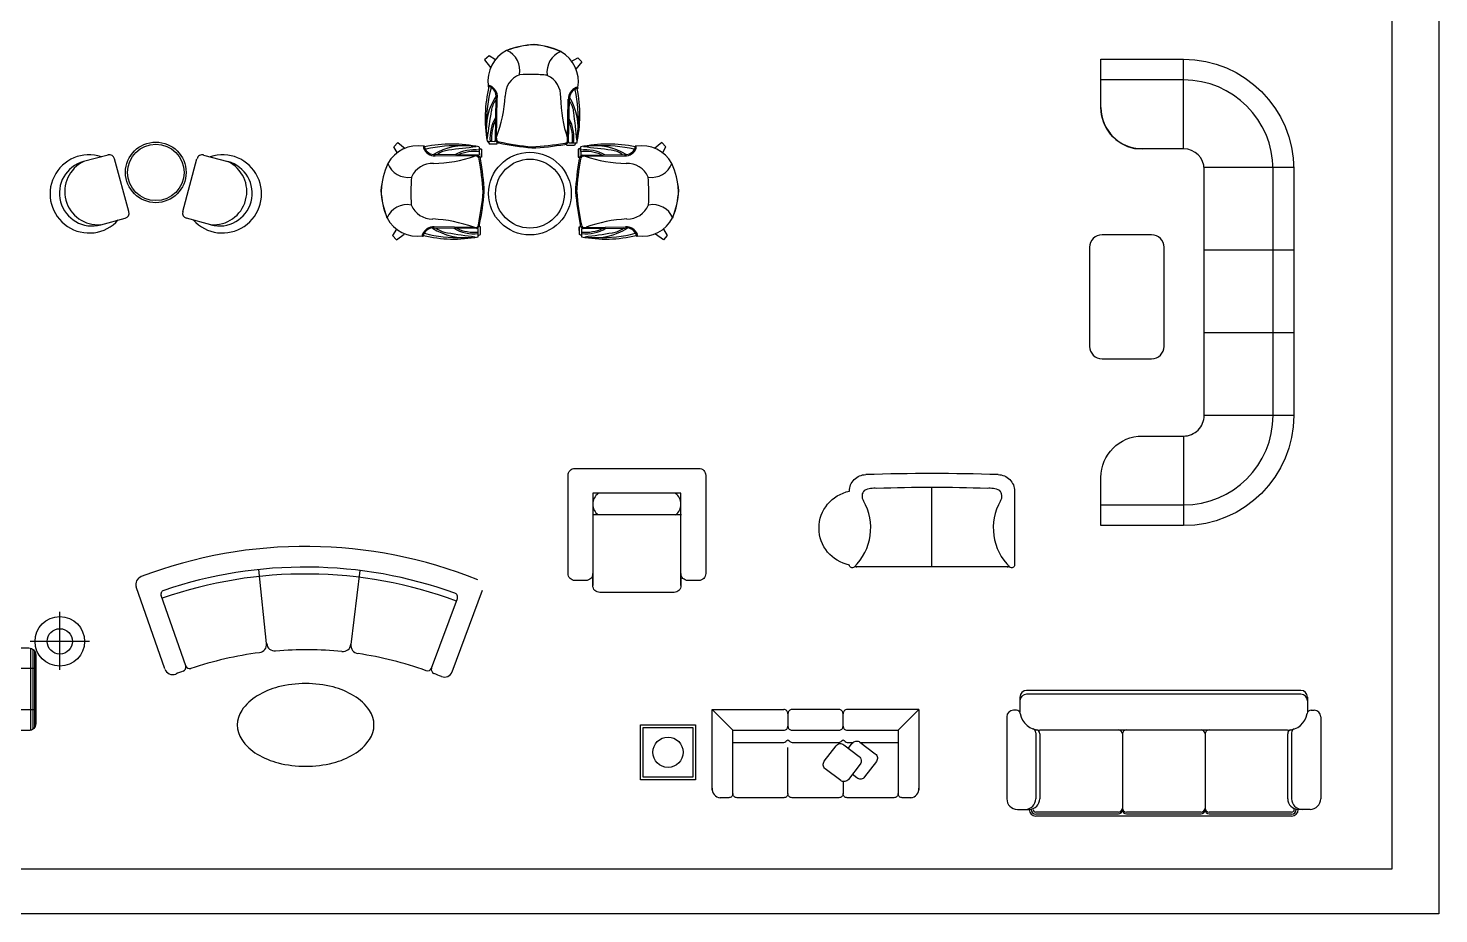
# Model space of a CAD drawing. Header units: inches. Extents: x 3.5 to 46, y 8.9 to 33.7.
# Drawn here: x 35.75 to 46, y 8.89 to 15.32 of the extents above; entities that cross this region are included whole.
import ezdxf

# ---------------------------------------------------------------- set-up
doc = ezdxf.new("R2010")
doc.units = ezdxf.units.IN
doc.header["$MEASUREMENT"] = 0
for name, color, linetype in [('02', 2, 'Continuous'), ('4', 4, 'Continuous'), ('kadrbm', 4, 'Continuous')]:
    doc.layers.add(name, color=color, linetype=linetype)

# ---------------------------------------------------------------- blocks, each defined once
blk = doc.blocks.new('kadrbm')
at = {"layer": 'kadrbm', "color": 4}
blk.add_lwpolyline([(0, 0), (0, 24.797), (21, 24.797), (21, 0), (0, 0)], close=True, dxfattribs=at)
blk.add_lwpolyline([(20.663, 0.326), (20.663, 24.46), (0.337, 24.46), (0.337, 0.326), (20.663, 0.326)], dxfattribs=at)

msp = doc.modelspace()

# ---------------------------------------------------------------- linework, layer by layer
at = {"layer": '02'}
for p, q in [((39.1, 15.115), (39.068, 15.088)), ((39.068, 15.088), (39.11, 15.031)), ((39.146, 15.088), (39.1, 15.115)), ((39.697, 15.076), (39.744, 15.101)), ((39.775, 15.073), (39.73, 15.018)), ((39.744, 15.101), (39.775, 15.073)), ((44.144, 14.441), (44.144, 15.091)), ((44.144, 14.941), (43.544, 14.941)), ((39.146, 14.505), (39.152, 14.813)), ((39.154, 14.518), (39.16, 14.813)), ((39.67, 14.507), (39.676, 14.802)), ((39.678, 14.494), (39.684, 14.802)), ((38.409, 14.455), (38.437, 14.487)), ((38.435, 14.409), (38.409, 14.455)), ((38.437, 14.487), (38.492, 14.443)), ((39.028, 14.454), (39.028, 14.444)), ((39.029, 14.445), (39.046, 14.438)), ((39.086, 14.496), (39.096, 14.496)), ((39.086, 14.495), (39.095, 14.495)), ((39.095, 14.495), (39.101, 14.478)), ((39.096, 14.496), (39.142, 14.495)), ((39.096, 14.496), (39.102, 14.479)), ((39.101, 14.478), (39.158, 14.477)), ((39.102, 14.479), (39.158, 14.478)), ((39.146, 14.502), (39.146, 14.505)), ((39.158, 14.478), (39.16, 14.487)), ((39.158, 14.477), (39.161, 14.487)), ((39.664, 14.466), (39.661, 14.476)), ((39.665, 14.467), (39.662, 14.477)), ((39.721, 14.465), (39.664, 14.466)), ((39.72, 14.466), (39.665, 14.467)), ((39.678, 14.491), (39.678, 14.494)), ((39.727, 14.482), (39.681, 14.483)), ((39.727, 14.482), (39.72, 14.466)), ((39.728, 14.481), (39.721, 14.465)), ((39.737, 14.482), (39.727, 14.482)), ((39.764, 14.445), (39.748, 14.438)), ((39.765, 14.454), (39.765, 14.444)), ((40.356, 14.487), (40.301, 14.443)), ((40.384, 14.455), (40.356, 14.487)), ((40.359, 14.409), (40.384, 14.455)), ((36.333, 14.396), (36.156, 14.349)), ((36.484, 13.985), (36.381, 14.369)), ((36.876, 13.985), (36.979, 14.369)), ((37.027, 14.396), (37.204, 14.349)), ((39.017, 14.395), (38.709, 14.399)), ((39.004, 14.387), (38.709, 14.391)), ((39.02, 14.395), (39.017, 14.395)), ((39.028, 14.444), (39.028, 14.398)), ((39.028, 14.444), (39.045, 14.437)), ((39.044, 14.382), (39.034, 14.379)), ((39.045, 14.381), (39.035, 14.378)), ((39.045, 14.437), (39.044, 14.382)), ((39.046, 14.438), (39.045, 14.381)), ((39.748, 14.438), (39.748, 14.381)), ((39.748, 14.381), (39.759, 14.378)), ((39.765, 14.444), (39.749, 14.437)), ((39.749, 14.437), (39.749, 14.382)), ((39.749, 14.382), (39.759, 14.379)), ((39.765, 14.444), (39.766, 14.398)), ((39.773, 14.395), (39.776, 14.395)), ((39.776, 14.395), (40.085, 14.399)), ((39.789, 14.387), (40.085, 14.391)), ((44.944, 14.306), (44.293, 14.306)), ((44.294, 12.506), (44.294, 14.291)), ((44.794, 12.506), (44.794, 14.291)), ((36.28, 13.89), (36.457, 13.938)), ((37.08, 13.89), (36.903, 13.938)), ((38.427, 13.857), (38.4, 13.812)), ((38.998, 13.87), (38.702, 13.874)), ((39.01, 13.862), (38.702, 13.866)), ((39.013, 13.862), (39.01, 13.862)), ((39.02, 13.813), (39.021, 13.858)), ((39.038, 13.875), (39.028, 13.878)), ((39.037, 13.874), (39.028, 13.877)), ((39.037, 13.819), (39.037, 13.874)), ((39.038, 13.818), (39.038, 13.875)), ((39.755, 13.875), (39.765, 13.878)), ((39.756, 13.818), (39.755, 13.875)), ((39.756, 13.874), (39.766, 13.877)), ((39.757, 13.819), (39.756, 13.874)), ((39.773, 13.813), (39.773, 13.858)), ((39.781, 13.862), (39.783, 13.862)), ((39.783, 13.862), (40.092, 13.866)), ((39.796, 13.87), (40.092, 13.874)), ((40.366, 13.857), (40.393, 13.812)), ((38.4, 13.812), (38.428, 13.78)), ((38.428, 13.78), (38.484, 13.822)), ((39.02, 13.813), (39.037, 13.819)), ((39.02, 13.802), (39.02, 13.813)), ((39.021, 13.812), (39.038, 13.818)), ((39.021, 13.802), (39.021, 13.812)), ((39.772, 13.812), (39.756, 13.818)), ((39.774, 13.813), (39.757, 13.819)), ((39.773, 13.802), (39.772, 13.812)), ((39.774, 13.802), (39.773, 13.813)), ((40.366, 13.78), (40.309, 13.822)), ((40.393, 13.812), (40.366, 13.78)), ((44.944, 13.706), (44.294, 13.706)), ((44.944, 13.106), (44.294, 13.106)), ((44.944, 12.506), (44.294, 12.506)), ((44.144, 12.356), (44.144, 11.706)), ((40.494, 11.941), (39.854, 11.941)), ((39.854, 11.941), (39.854, 11.271)), ((40.494, 11.271), (40.494, 11.941)), ((42.317, 11.406), (42.317, 11.983)), ((43.544, 11.856), (44.144, 11.856)), ((37.485, 10.85), (37.428, 11.388)), ((38.098, 10.844), (38.165, 11.381)), ((36.746, 10.666), (36.538, 11.261)), ((36.897, 10.688), (36.719, 11.198)), ((38.683, 10.672), (38.87, 11.178)), ((38.833, 10.646), (39.052, 11.237)), ((35.983, 10.66, 1.029), (35.983, 11.081, 1.029)), ((36.198, 10.866, 1.029), (35.768, 10.866, 1.029)), ((35.772, 10.22, 1.029), (35.772, 10.816, 1.029)), ((35.789, 10.228, 1.029), (35.789, 10.808, 1.029)), ((35.802, 10.244, 1.029), (35.802, 10.793, 1.029)), ((35.808, 10.668, 1.029), (35.298, 10.668, 1.029)), ((35.808, 10.368, 1.029), (35.316, 10.368, 1.029)), ((40.721, 10.371), (40.871, 10.221)), ((40.721, 10.371), (41.241, 10.371)), ((40.721, 9.785), (40.721, 10.371)), ((42.221, 10.371), (42.071, 10.221)), ((42.221, 10.371), (42.221, 9.786))]:
    msp.add_line(p, q, dxfattribs=at)
for points in [[(44.144, 14.441), (43.79, 14.441, -0.351865), (43.544, 14.741), (43.544, 15.091), (44.144, 15.091, -0.414213), (44.944, 14.291), (44.944, 12.506, -0.414213), (44.144, 11.706), (43.544, 11.706), (43.544, 12.056, -0.414212), (43.844, 12.356), (44.144, 12.356, 0.414218), (44.294, 12.506), (44.293, 14.306, 0.385435)], [(40.674, 12.071), (40.674, 11.358, -0.414214), (40.624, 11.308), (40.544, 11.308, -0.414214), (40.494, 11.358), (40.494, 11.271, -0.414214), (40.444, 11.221), (39.904, 11.221, -0.414214), (39.854, 11.271), (39.854, 11.358, -0.414214), (39.804, 11.308), (39.724, 11.308, -0.414214), (39.674, 11.358), (39.674, 12.071, -0.414214), (39.724, 12.121), (40.624, 12.121, -0.414214), (40.674, 12.071)], [(41.751, 11.405, -0.661289), (41.717, 11.42, -0.821897), (41.717, 11.956, -0.414214), (41.837, 12.076, -0.017376)], [(42.797, 12.076, 0.017376), (41.837, 12.076, 0.017376)], [(42.797, 12.076, -0.414214), (42.917, 11.956), (42.917, 11.42, -0.661289), (42.883, 11.405), (42.874, 11.414, -0.334852)], [(42.717, 11.976, 0.016847), (41.917, 11.976, 0.016847)], [(42.865, 11.406), (41.768, 11.406, -0.334852)], [(37.569, 10.535, 0.074701), (37.417, 10.471, 0.106987), (37.304, 10.365, 0.309894), (37.304, 10.154, 0.106987), (37.417, 10.047, 0.074701), (37.569, 9.984, 0.12322), (37.967, 9.984, 0.074701), (38.119, 10.047, 0.106987), (38.232, 10.154, 0.309894), (38.232, 10.365, 0.106987), (38.119, 10.471, 0.074701), (37.967, 10.535, 0.12322), (37.569, 10.535)], [(41.271, 10.341, 0.414214), (41.241, 10.371)], [(41.671, 10.341, 0.414214), (41.641, 10.371), (41.301, 10.371, 0.414214), (41.271, 10.341)], [(42.221, 10.371), (41.701, 10.371, 0.414214), (41.671, 10.341)], [(40.871, 10.221), (41.241, 10.221, 0.414214), (41.271, 10.251)], [(41.271, 10.341), (41.271, 10.251, 0.414214), (41.301, 10.221), (41.641, 10.221, 0.414214), (41.671, 10.251), (41.671, 10.341)], [(41.671, 10.251, 0.414214), (41.701, 10.221), (42.071, 10.221)], [(41.271, 9.761, -0.414214), (41.241, 9.731), (40.901, 9.731, -0.414214), (40.871, 9.761), (40.871, 10.221)], [(40.871, 10.131), (41.241, 10.131, 0.052959), (41.271, 10.151, 0.052959), (41.301, 10.131), (41.641, 10.131, 0.052959), (41.671, 10.151, 0.052959), (41.701, 10.131), (41.742, 10.131)], [(42.071, 10.221), (42.071, 9.761, -0.414214), (42.041, 9.731), (41.701, 9.731, -0.414214), (41.671, 9.761)], [(41.71, 10.09), (41.738, 10.127, -0.414214), (41.794, 10.134), (41.905, 10.05, -0.414214), (41.913, 9.994), (41.828, 9.882, -0.414214), (41.772, 9.875)], [(41.671, 9.848), (41.671, 9.761, -0.414214), (41.641, 9.731), (41.301, 9.731, -0.414214), (41.271, 9.761), (41.271, 10.096)], [(41.772, 9.875), (41.738, 9.901, -0.414214)], [(40.871, 9.761, -0.414214), (40.841, 9.731), (40.776, 9.731)], [(42.168, 9.731), (42.101, 9.731, -0.414214), (42.071, 9.761)]]:
    msp.add_lwpolyline(points, format="xyb", dxfattribs=at)
for points in [[(43.462, 13.727), (43.462, 13.007, 0.414214), (43.552, 12.917), (43.912, 12.917, 0.414214), (44.002, 13.007), (44.002, 13.727, 0.414214), (43.912, 13.817), (43.552, 13.817, 0.414214)], [(41.654, 9.856), (41.542, 9.941, -0.414214), (41.535, 9.997), (41.62, 10.108, -0.414214), (41.676, 10.116), (41.787, 10.031, -0.414214), (41.795, 9.975), (41.71, 9.864, -0.414214)]]:
    msp.add_lwpolyline(points, format="xyb", close=True, dxfattribs=at)
for points in [[(40.497, 11.784), (39.857, 11.784)], [(41.798, 10.131), (42.071, 10.131)]]:
    msp.add_lwpolyline(points, dxfattribs=at)
at = {"layer": '02', "elevation": 1.029}
msp.add_lwpolyline([(35.808, 10.768), (35.808, 10.268, -0.414214), (35.758, 10.218), (34.458, 10.218, -0.414214), (34.408, 10.268), (34.408, 10.768, -0.414214), (34.458, 10.818), (35.758, 10.818, -0.414214)], format="xyb", close=True, dxfattribs=at)
at = {"layer": '02'}
for points in [[(40.2, 10.261), (40.6, 10.261), (40.6, 9.861), (40.2, 9.861)], [(40.22, 10.241), (40.58, 10.241), (40.58, 9.881), (40.22, 9.881)]]:
    msp.add_lwpolyline(points, close=True, dxfattribs=at)
for centre, radius in [((36.68, 14.27), 0.22), ((36.68, 14.27), 0.205), ((39.397, 14.116), 0.3), ((39.397, 14.116), 0.25), ((35.983, 10.866, 1.029), 0.18), ((35.983, 10.866, 1.029), 0.092), ((40.4, 10.061), 0.11)]:
    msp.add_circle(centre, radius, dxfattribs=at)
for centre, radius, start, end in [((39.454, 14.585), 0.613, 92.5269, 111.6307), ((39.454, 14.585), 0.612, 92.5269, 111.6307), ((39.373, 14.587), 0.613, 65.9178, 85.0216), ((39.373, 14.587), 0.612, 65.9178, 85.0216), ((39.342, 14.933), 0.25, 117.1563, 187.7679), ((39.167, 15.01), 0.157, 348.7543, 66.7863), ((39.678, 15), 0.157, 110.7621, 188.7941), ((39.5, 14.929), 0.249, 349.933, 60.3922), ((39.383, 14.825), 0.166, 111.8445, 180.7918), ((39.412, 12.729), 2.252, 89.7042, 92.3036), ((39.336, 12.731), 2.252, 85.2448, 87.8443), ((39.455, 14.823), 0.166, 356.7567, 65.704), ((40.031, 14.664), 0.959, 166.2357, 190.091), ((40.081, 14.624), 1, 165.0016, 180.8498), ((39.098, 14.896), 0.0045, 120.128, 242.5135), ((39.097, 14.843), 0.0566, 79.17, 91.8419), ((39.097, 14.843), 0.0486, 79.17, 91.8419), ((39.074, 14.819), 0.0789, 356.1193, 66.8741), ((39.074, 14.819), 0.0869, 356.1193, 66.8741), ((39.763, 14.804), 0.0869, 110.6744, 181.4291), ((39.763, 14.804), 0.0789, 110.6744, 181.4291), ((38.749, 14.653), 1, 356.6986, 12.5468), ((39.741, 14.83), 0.0566, 85.7066, 98.3785), ((39.741, 14.83), 0.0486, 85.7066, 98.3785), ((38.8, 14.69), 0.96, 347.4086, 11.3128), ((39.742, 14.882), 0.0045, 295.035, 57.4204), ((44.144, 14.291), 0.65, 0, 90), ((39.512, 14.587), 0.432, 146.457, 186.8281), ((39.273, 14.699), 0.157, 140.8696, 173.5705), ((38.211, 14.882), 1.008, 339.3611, 356.6476), ((40.628, 14.83), 1.008, 180.9009, 198.1874), ((39.315, 14.592), 0.432, 350.7204, 31.0915), ((39.559, 14.693), 0.157, 3.9779, 36.6789), ((46.533, 13.473), 7.52, 170.4716, 172.0191), ((39.403, 14.519), 0.296, 149.2544, 184.8537), ((39.415, 14.518), 0.297, 153.9341, 184.6772), ((39.421, 14.519), 0.296, 352.6947, 28.294), ((32.253, 13.779), 7.52, 5.5293, 7.0768), ((43.844, 14.741), 0.3, 180, 270), ((39.409, 14.519), 0.297, 352.8713, 23.6144), ((38.583, 14.213), 0.25, 80.2475, 150.8591), ((38.628, 14.456), 0.0045, 25.5019, 147.8874), ((38.681, 14.455), 0.0566, 176.1735, 188.8454), ((38.706, 14.477), 0.0869, 201.1413, 271.896), ((38.828, 13.516), 0.96, 77.8755, 101.7797), ((38.681, 14.455), 0.0486, 176.1735, 188.8454), ((38.706, 14.477), 0.0789, 201.1413, 271.896), ((38.866, 13.464), 1, 87.1655, 103.0137), ((38.922, 14.031), 0.432, 81.1873, 121.5584), ((39.793, 6.976), 7.52, 95.9962, 97.5438), ((39.138, 14.501), 0.00747, 297.1152, 6.4776), ((39.173, 14.512), 0.0279, 194.7841, 242.0674), ((39.173, 14.512), 0.0199, 161.827, 268.7166), ((39.173, 14.512), 0.0279, 243.4744, 268.7166), ((39.59, 16.433), 1.993, 257.8718, 264.8467), ((39.59, 16.433), 1.985, 257.8718, 264.8308), ((39.316, 16.439), 1.985, 272.7176, 279.6767), ((39.316, 16.439), 1.994, 272.7018, 279.6767), ((39.651, 14.502), 0.0279, 268.8318, 294.074), ((39.651, 14.502), 0.0199, 268.8318, 15.7215), ((39.651, 14.502), 0.0279, 295.481, 342.7644), ((39.685, 14.49), 0.00747, 171.0709, 240.4332), ((39.966, 13.516), 0.96, 78.2203, 102.1245), ((39.001, 6.976), 7.52, 82.4562, 84.0038), ((39.871, 14.031), 0.432, 58.4416, 98.8127), ((39.928, 13.464), 1, 76.9863, 92.8345), ((40.088, 14.477), 0.0789, 268.104, 338.8587), ((40.088, 14.477), 0.0869, 268.104, 338.8587), ((40.165, 14.456), 0.0045, 32.1126, 154.4981), ((40.113, 14.455), 0.0486, 351.1546, 3.8265), ((40.21, 14.213), 0.25, 29.1409, 99.7525), ((40.113, 14.455), 0.0566, 351.1546, 3.8265), ((36.196, 14.114), 0.284, 71.8199, 318.2652), ((36.218, 14.119), 0.238, 105.0989, 285.0989), ((36.26, 14.131), 0.241, 115.3342, 274.8635), ((36.343, 14.359), 0.039, 15.0989, 105.0989), ((37.164, 14.114), 0.284, 221.7348, 108.1801), ((37.017, 14.359), 0.039, 74.9011, 164.9011), ((37.142, 14.119), 0.238, 254.9011, 74.9011), ((37.1, 14.131), 0.241, 265.1365, 64.6658), ((38.673, 15.342), 1.008, 271.3678, 288.6543), ((38.819, 14.274), 0.157, 94.4449, 127.1458), ((38.994, 14.138), 0.296, 83.1617, 118.761), ((38.995, 14.125), 0.297, 83.3382, 114.0813), ((39.009, 14.368), 0.0199, 359.2988, 106.1884), ((39.009, 14.368), 0.0279, 25.948, 73.2313), ((39.021, 14.402), 0.00747, 261.5378, 330.9002), ((37.075, 14.017), 1.985, 3.1846, 10.1436), ((39.009, 14.368), 0.0289, 359.2988, 24.541), ((37.075, 14.017), 1.994, 3.1687, 10.1436), ((41.718, 14.017), 1.994, 169.8564, 176.8313), ((41.718, 14.017), 1.985, 169.8564, 176.8154), ((39.784, 14.368), 0.0279, 155.459, 180.7012), ((39.784, 14.368), 0.0279, 106.7687, 154.052), ((39.799, 14.138), 0.296, 61.239, 96.8383), ((39.799, 14.125), 0.297, 65.9187, 96.6618), ((39.784, 14.368), 0.0199, 73.8116, 180.7012), ((39.772, 14.402), 0.00747, 209.0998, 278.4622), ((40.12, 15.342), 1.008, 251.3457, 268.6322), ((39.975, 14.274), 0.157, 52.8542, 85.5551), ((44.144, 14.291), 0.15, 0, 90), ((38.926, 14.089), 0.613, 156.3847, 175.4885), ((38.926, 14.089), 0.612, 156.3847, 175.4885), ((38.511, 14.391), 0.157, 201.2291, 279.2611), ((38.689, 14.169), 0.166, 87.2236, 156.1709), ((40.104, 14.169), 0.166, 23.8291, 92.7764), ((40.282, 14.391), 0.157, 260.7389, 338.7709), ((39.867, 14.089), 0.612, 4.5115, 23.6153), ((39.867, 14.089), 0.613, 4.5115, 23.6153), ((38.927, 14.17), 0.613, 182.9938, 202.0976), ((38.927, 14.17), 0.612, 182.9938, 202.0976), ((40.783, 14.067), 2.252, 175.7118, 178.3112), ((38.01, 14.067), 2.252, 1.6888, 4.2882), ((39.866, 14.17), 0.612, 337.9024, 357.0062), ((39.866, 14.17), 0.613, 337.9024, 357.0062), ((38.505, 13.879), 0.157, 79.2213, 157.2533), ((40.784, 14.143), 2.252, 180.1711, 182.7706), ((37.079, 14.291), 1.985, 348.3387, 355.2978), ((37.079, 14.291), 1.993, 348.3387, 355.3136), ((41.715, 14.291), 1.993, 184.6864, 191.6613), ((41.715, 14.291), 1.985, 184.7022, 191.6613), ((38.009, 14.143), 2.252, 357.2294, 359.8289), ((40.289, 13.879), 0.157, 22.7467, 100.7787), ((36.447, 13.975), 0.039, 285.0989, 15.0989), ((36.913, 13.975), 0.039, 164.9011, 254.9011), ((38.581, 14.056), 0.25, 207.6232, 278.2348), ((38.688, 14.097), 0.166, 202.3114, 271.2587), ((40.105, 14.097), 0.166, 268.7413, 337.6886), ((40.213, 14.056), 0.249, 261.9176, 332.3768), ((38.697, 13.788), 0.0869, 86.5863, 157.341), ((38.697, 13.788), 0.0789, 86.5863, 157.341), ((38.925, 14.228), 0.432, 236.9239, 277.295), ((38.641, 12.925), 1.008, 69.828, 87.1145), ((38.815, 13.988), 0.157, 231.3365, 264.0375), ((39.982, 21.258), 7.52, 260.9386, 262.4861), ((38.994, 14.12), 0.296, 239.7214, 275.3207), ((38.995, 14.132), 0.297, 244.401, 275.1441), ((39.003, 13.889), 0.0199, 252.2939, 359.1836), ((39.003, 13.889), 0.0279, 285.251, 332.5344), ((39.014, 13.855), 0.00747, 27.5822, 96.9445), ((39.003, 13.889), 0.0279, 333.9414, 359.1836), ((39.791, 13.889), 0.0289, 180.8164, 206.0586), ((39.791, 13.889), 0.0279, 207.4656, 254.749), ((39.791, 13.889), 0.0199, 180.8164, 287.7061), ((39.799, 14.132), 0.297, 264.8559, 295.599), ((39.8, 14.12), 0.296, 264.6793, 300.2786), ((39.779, 13.855), 0.00747, 83.0555, 152.4178), ((38.812, 21.258), 7.52, 277.5139, 279.0614), ((40.152, 12.925), 1.008, 92.8855, 110.172), ((39.869, 14.228), 0.432, 262.705, 303.0761), ((39.978, 13.988), 0.157, 275.9625, 308.6635), ((40.097, 13.788), 0.0869, 22.659, 93.4137), ((40.097, 13.788), 0.0789, 22.659, 93.4137), ((38.672, 13.811), 0.0566, 169.6369, 182.3088), ((38.62, 13.811), 0.0045, 210.595, 332.9804), ((38.844, 14.746), 0.96, 256.7026, 280.6068), ((38.672, 13.811), 0.0486, 169.6369, 182.3088), ((38.883, 14.796), 1, 255.4686, 271.3168), ((39.949, 14.746), 0.96, 259.3932, 283.2974), ((39.91, 14.796), 1, 268.6832, 284.5314), ((40.121, 13.811), 0.0486, 357.6912, 10.3631), ((40.174, 13.811), 0.0045, 207.0196, 329.405), ((40.121, 13.811), 0.0566, 357.6912, 10.3631), ((44.144, 12.506), 0.65, 270, 0), ((39.952, 11.862), 0.0981, 126.9475, 233.0138), ((40.396, 11.862), 0.0981, 306.9475, 53.0138), ((41.477, 11.69), 0.395, 313.9049, 29.8761), ((41.868, 11.92), 0.0591, 134.3742, 214.3508), ((41.898, 11.804), 0.173, 83.7775, 114.2892), ((42.736, 11.804), 0.173, 65.7108, 96.2225), ((43.157, 11.69), 0.395, 150.1239, 226.0951), ((42.766, 11.92), 0.0591, 325.6492, 45.6258), ((37.767, 8.197), 3.358, 68.1266, 110.8134), ((37.767, 8.197), 3.208, 70.231, 108.7091), ((41.769, 11.416), 0.00969, 190.0318, 277.7433), ((42.864, 11.416), 0.00969, 262.2567, 349.9682), ((36.595, 11.28), 0.06, 110.8134, 199.2499), ((37.767, 8.197), 3.158, 69.6902, 109.2499), ((36.747, 11.208), 0.03, 108.7091, 199.2499), ((38.842, 11.188), 0.03, 339.6902, 70.231), ((37.767, 8.197), 2.608, 97.3517, 108.5984), ((37.425, 10.844), 0.06, 277.3517, 6.0633), ((37.545, 10.856), 0.06, 186.0633, 274.7749), ((37.767, 8.197), 2.608, 84.1651, 94.7749), ((38.038, 10.852), 0.06, 264.1651, 352.8767), ((38.157, 10.837), 0.06, 172.8767, 261.5883), ((37.767, 8.197), 2.608, 70.3416, 81.5883), ((36.803, 10.685), 0.06, 199.2499, 291.1827), ((36.869, 10.678), 0.03, 289.9014, 19.2499), ((36.925, 10.698), 0.03, 199.2499, 288.5984), ((38.654, 10.682), 0.03, 250.3416, 339.6902), ((38.711, 10.661), 0.03, 159.6902, 249.0387), ((37.767, 8.197), 2.608, 109.9014, 111.1827), ((37.767, 8.197), 2.608, 67.7573, 69.0387), ((38.777, 10.667), 0.06, 247.7573, 339.6902), ((40.783, 9.794), 0.0627, 174.0384, 266.4408), ((42.158, 9.794), 0.0631, 273.8964, 5.9881)]:
    msp.add_arc(centre, radius, start, end, dxfattribs=at)
at = {"layer": '4'}
for p, q in [((42.956, 10.462), (42.956, 10.349)), ((44.996, 10.51), (43.004, 10.51)), ((44.996, 10.482), (43.004, 10.482)), ((45.044, 10.462), (45.044, 10.349)), ((42.93, 10.366), (42.908, 10.366)), ((45.07, 10.366), (45.092, 10.366)), ((42.86, 10.318), (42.86, 9.723)), ((45.14, 10.318), (45.14, 9.723)), ((43.071, 10.203), (43.071, 9.723)), ((44.9, 10.222), (43.1, 10.222)), ((43.1, 10.196), (43.1, 9.723)), ((43.7, 10.194), (43.7, 9.642)), ((44.3, 10.194), (44.3, 9.642)), ((44.9, 10.196), (44.9, 9.723)), ((44.929, 10.203), (44.929, 9.723)), ((42.937, 9.646), (43.023, 9.646)), ((45.063, 9.646), (44.977, 9.646)), ((43.671, 9.627), (43.071, 9.627)), ((43.671, 9.613), (43.071, 9.613)), ((44.929, 9.598), (43.071, 9.598)), ((44.271, 9.627), (43.729, 9.627)), ((44.271, 9.613), (43.729, 9.613)), ((44.929, 9.627), (44.329, 9.627)), ((44.929, 9.613), (44.329, 9.613))]:
    msp.add_line(p, q, dxfattribs=at)
for centre, radius, start, end in [((43.004, 10.462), 0.048, 90, 180), ((43.004, 10.434), 0.048, 90, 180), ((44.996, 10.462), 0.048, 0, 90), ((44.996, 10.434), 0.048, 0, 90), ((42.908, 10.318), 0.048, 90, 180), ((42.93, 10.338), 0.0288, 9.5941, 90), ((45.07, 10.338), 0.0288, 90, 170.4059), ((45.092, 10.318), 0.048, 0, 90), ((43.1, 10.366), 0.144, 189.5941, 270), ((44.9, 10.366), 0.144, 270, 350.4059), ((43.042, 10.203), 0.0288, 0, 70.5288), ((43.071, 10.196), 0.0288, 0, 80.4059), ((43.671, 10.194), 0.0288, 0, 90), ((43.729, 10.194), 0.0288, 90, 180), ((44.271, 10.194), 0.0288, 0, 90), ((44.329, 10.194), 0.0288, 90, 180), ((44.929, 10.196), 0.0288, 99.5941, 180), ((44.957, 10.203), 0.0288, 109.4712, 180), ((42.937, 9.723), 0.0768, 180, 270), ((42.994, 9.723), 0.0768, 270, 0), ((43.023, 9.723), 0.0768, 270, 0), ((43.071, 9.646), 0.048, 180, 270), ((43.071, 9.646), 0.0336, 180, 270), ((43.071, 9.646), 0.0192, 180, 270), ((43.671, 9.656), 0.0288, 270, 0), ((43.671, 9.642), 0.0288, 270, 0), ((43.729, 9.656), 0.0288, 180, 270), ((43.729, 9.642), 0.0288, 180, 270), ((44.271, 9.656), 0.0288, 270, 0), ((44.271, 9.642), 0.0288, 270, 0), ((44.329, 9.656), 0.0288, 180, 270), ((44.329, 9.642), 0.0288, 180, 270), ((44.977, 9.723), 0.0768, 180, 270), ((45.005, 9.723), 0.0768, 180, 270), ((44.929, 9.646), 0.0192, 270, 0), ((44.929, 9.646), 0.0336, 270, 0), ((44.929, 9.646), 0.048, 270, 0), ((45.063, 9.723), 0.0768, 270, 0)]:
    msp.add_arc(centre, radius, start, end, dxfattribs=at)

# ---------------------------------------------------------------- block references
at = {"layer": 'kadrbm'}
msp.add_blockref('kadrbm', (24.997, 8.889), dxfattribs=at)

doc.saveas('drawing.dxf')
